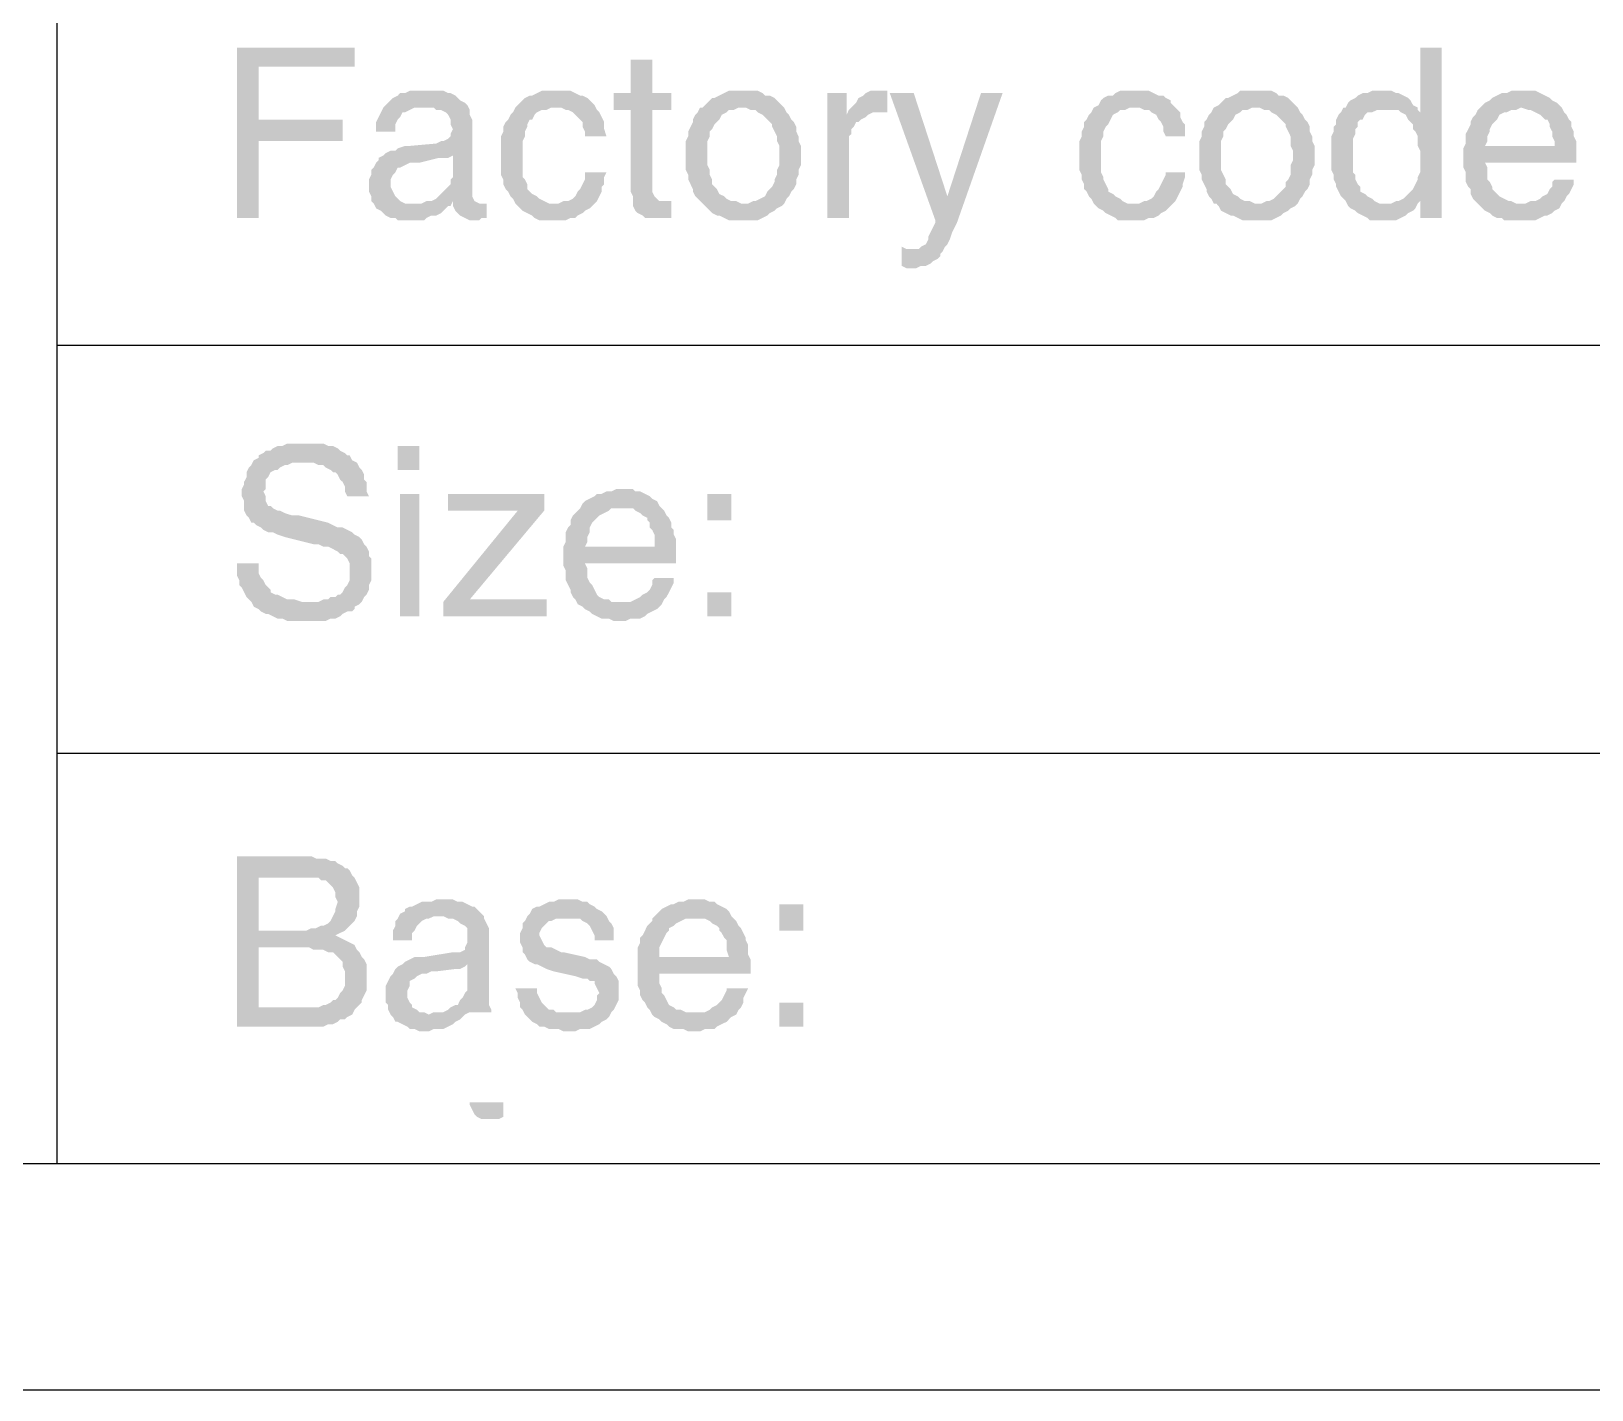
# Model space of a CAD drawing. Header units: inches. Extents: x 3613 to 8393, y -2205 to -794.
# Drawn here: x 4559.93 to 4589.27, y -2204.77 to -2179.22 of the extents above; entities that cross this region are included whole.
import ezdxf

# ---------------------------------------------------------------- set-up
doc = ezdxf.new("R2010")
doc.units = ezdxf.units.IN
doc.header["$MEASUREMENT"] = 0

msp = doc.modelspace()

# ---------------------------------------------------------------- hatches: boundary and pattern name
at = {"transparency": 33554559}
for points in [[(4566.006, -2179.527), (4563.795, -2179.527), (4563.795, -2182.731), (4564.201, -2182.731), (4564.201, -2181.287), (4565.781, -2181.287), (4565.781, -2180.881), (4564.201, -2180.881), (4564.201, -2179.888), (4566.006, -2179.888), (4566.006, -2179.707)], [(4571.603, -2179.753), (4571.196, -2179.753), (4571.196, -2180.384), (4570.881, -2180.384), (4570.881, -2180.7), (4571.196, -2180.7), (4571.196, -2182.235), (4571.242, -2182.325), (4571.242, -2182.506), (4571.287, -2182.596), (4571.332, -2182.641), (4571.332, -2182.641), (4571.422, -2182.686), (4571.467, -2182.731), (4571.964, -2182.731), (4571.964, -2182.415), (4571.738, -2182.415), (4571.693, -2182.37), (4571.648, -2182.325), (4571.603, -2182.235), (4571.603, -2180.7), (4571.964, -2180.7), (4571.964, -2180.384), (4571.603, -2180.384)], [(4586.451, -2179.527), (4586.045, -2179.527), (4586.045, -2180.745), (4585.684, -2180.745), (4585.774, -2180.791), (4585.819, -2180.881), (4585.864, -2180.926), (4585.91, -2180.971), (4585.91, -2181.061), (4585.955, -2181.106), (4586, -2181.197), (4586, -2181.377), (4586.045, -2181.468), (4586.045, -2181.874), (4586, -2181.964), (4586, -2182.009), (4585.955, -2182.099), (4585.91, -2182.19), (4585.864, -2182.235), (4585.864, -2182.235), (4585.774, -2182.325), (4585.729, -2182.37), (4585.639, -2182.415), (4586.045, -2182.415), (4586.045, -2182.731), (4586.451, -2182.731)], [(4567.36, -2180.339), (4567.044, -2180.339), (4566.954, -2180.384), (4566.864, -2180.384), (4566.819, -2180.43), (4566.728, -2180.475), (4566.683, -2180.52), (4566.638, -2180.565), (4566.593, -2180.61), (4566.548, -2180.655), (4566.503, -2180.745), (4566.458, -2180.836), (4566.412, -2180.926), (4566.412, -2181.106), (4566.774, -2181.106), (4566.774, -2180.971), (4566.819, -2180.881), (4566.864, -2180.836), (4566.909, -2180.745), (4566.954, -2180.745), (4567.044, -2180.7), (4567.135, -2180.655), (4567.315, -2180.655), (4568.127, -2180.61), (4568.082, -2180.565), (4567.992, -2180.52), (4567.947, -2180.475), (4567.902, -2180.43), (4567.812, -2180.384), (4567.766, -2180.384), (4567.676, -2180.339), (4567.45, -2180.339)], [(4569.797, -2180.339), (4569.527, -2180.339), (4569.436, -2180.384), (4569.346, -2180.43), (4569.301, -2180.43), (4569.211, -2180.475), (4569.166, -2180.52), (4569.075, -2180.61), (4569.03, -2180.655), (4569.888, -2180.655), (4569.978, -2180.7), (4570.023, -2180.7), (4570.113, -2180.745), (4570.158, -2180.791), (4570.249, -2180.881), (4570.294, -2180.926), (4570.294, -2181.016), (4570.339, -2181.106), (4570.339, -2181.197), (4570.745, -2181.197), (4570.7, -2181.061), (4570.7, -2180.926), (4570.655, -2180.836), (4570.61, -2180.745), (4570.565, -2180.7), (4570.519, -2180.61), (4570.474, -2180.565), (4570.429, -2180.52), (4570.384, -2180.475), (4570.294, -2180.43), (4570.249, -2180.43), (4570.158, -2180.384), (4570.068, -2180.339), (4569.888, -2180.339)], [(4573.318, -2180.339), (4573.047, -2180.339), (4572.957, -2180.384), (4572.866, -2180.43), (4572.776, -2180.475), (4572.731, -2180.475), (4572.641, -2180.565), (4572.596, -2180.61), (4572.55, -2180.655), (4572.505, -2180.655), (4572.46, -2180.745), (4572.415, -2180.791), (4572.37, -2180.881), (4572.37, -2180.926), (4572.325, -2181.016), (4572.28, -2181.106), (4572.28, -2181.197), (4572.235, -2181.287), (4572.235, -2181.558), (4572.235, -2181.829), (4572.28, -2181.919), (4572.28, -2182.009), (4572.325, -2182.099), (4572.37, -2182.19), (4572.37, -2182.235), (4572.415, -2182.325), (4572.46, -2182.37), (4572.55, -2182.46), (4573.318, -2182.46), (4573.273, -2182.46), (4573.182, -2182.415), (4573.092, -2182.415), (4573.002, -2182.37), (4572.957, -2182.325), (4572.866, -2182.28), (4572.821, -2182.19), (4572.776, -2182.145), (4572.731, -2182.099), (4572.731, -2182.009), (4572.686, -2181.919), (4572.686, -2181.829), (4572.641, -2181.738), (4572.641, -2181.287), (4572.686, -2181.197), (4572.686, -2181.106), (4572.731, -2181.061), (4572.776, -2180.971), (4572.821, -2180.926), (4572.866, -2180.881), (4572.911, -2180.791), (4573.002, -2180.745), (4573.047, -2180.7), (4573.137, -2180.7), (4573.227, -2180.655), (4574.085, -2180.655), (4574.04, -2180.61), (4573.95, -2180.52), (4573.904, -2180.475), (4573.814, -2180.43), (4573.724, -2180.43), (4573.679, -2180.384), (4573.588, -2180.339), (4573.408, -2180.339)], [(4575.258, -2180.384), (4574.897, -2180.384), (4574.897, -2182.731), (4575.303, -2182.731), (4575.303, -2181.197), (4575.349, -2181.152), (4575.349, -2181.061), (4575.394, -2181.016), (4575.439, -2180.926), (4575.484, -2180.926), (4575.529, -2180.881), (4575.619, -2180.836), (4575.258, -2180.791)], [(4575.935, -2180.339), (4575.71, -2180.339), (4575.619, -2180.384), (4575.574, -2180.43), (4575.484, -2180.475), (4575.439, -2180.565), (4575.394, -2180.61), (4575.349, -2180.655), (4575.303, -2180.7), (4575.935, -2180.745), (4576.026, -2180.745), (4576.026, -2180.339), (4576.026, -2180.339)], [(4576.522, -2180.384), (4576.071, -2180.384), (4576.928, -2182.776), (4577.154, -2182.325)], [(4578.192, -2180.384), (4577.786, -2180.384), (4577.154, -2182.325), (4576.928, -2182.776), (4576.928, -2182.822), (4576.928, -2182.822), (4576.883, -2182.912), (4576.838, -2183.002), (4576.793, -2183.092), (4576.793, -2183.137), (4576.748, -2183.228), (4576.657, -2183.273), (4576.612, -2183.318), (4576.522, -2183.318), (4577.064, -2183.363), (4577.109, -2183.273), (4577.154, -2183.228), (4577.199, -2183.137), (4577.244, -2183.002), (4577.289, -2182.912), (4577.334, -2182.822)], [(4580.674, -2180.339), (4580.403, -2180.339), (4580.313, -2180.384), (4580.268, -2180.43), (4580.178, -2180.43), (4580.088, -2180.475), (4580.042, -2180.52), (4579.997, -2180.61), (4579.907, -2180.655), (4580.764, -2180.655), (4580.855, -2180.7), (4580.945, -2180.7), (4580.99, -2180.745), (4581.08, -2180.791), (4581.126, -2180.881), (4581.171, -2180.926), (4581.216, -2181.016), (4581.216, -2181.106), (4581.261, -2181.197), (4581.622, -2181.197), (4581.622, -2180.971), (4581.577, -2180.926), (4581.532, -2180.836), (4581.532, -2180.745), (4581.487, -2180.7), (4581.396, -2180.61), (4581.351, -2180.565), (4581.351, -2180.52), (4581.261, -2180.475), (4581.216, -2180.43), (4581.126, -2180.43), (4581.035, -2180.384), (4580.945, -2180.339), (4580.764, -2180.339)], [(4582.976, -2180.339), (4582.66, -2180.339), (4582.615, -2180.384), (4582.525, -2180.43), (4582.434, -2180.475), (4582.389, -2180.475), (4582.299, -2180.565), (4582.254, -2180.61), (4582.164, -2180.655), (4582.164, -2180.655), (4582.118, -2180.745), (4582.073, -2180.791), (4582.028, -2180.881), (4581.983, -2180.926), (4581.983, -2181.016), (4581.938, -2181.106), (4581.938, -2181.197), (4581.893, -2181.287), (4581.893, -2181.558), (4581.893, -2181.829), (4581.938, -2181.919), (4581.938, -2182.009), (4581.983, -2182.099), (4582.028, -2182.19), (4582.028, -2182.235), (4582.073, -2182.325), (4582.118, -2182.37), (4582.164, -2182.46), (4582.976, -2182.46), (4582.931, -2182.46), (4582.841, -2182.415), (4582.75, -2182.415), (4582.66, -2182.37), (4582.615, -2182.325), (4582.525, -2182.28), (4582.48, -2182.19), (4582.434, -2182.145), (4582.389, -2182.099), (4582.389, -2182.009), (4582.344, -2181.919), (4582.299, -2181.829), (4582.299, -2181.287), (4582.344, -2181.197), (4582.344, -2181.106), (4582.389, -2181.061), (4582.434, -2180.971), (4582.48, -2180.926), (4582.525, -2180.881), (4582.57, -2180.791), (4582.66, -2180.745), (4582.705, -2180.7), (4582.795, -2180.7), (4582.886, -2180.655), (4583.743, -2180.655), (4583.698, -2180.61), (4583.608, -2180.52), (4583.563, -2180.475), (4583.472, -2180.43), (4583.382, -2180.43), (4583.337, -2180.384), (4583.247, -2180.339), (4583.066, -2180.339)], [(4585.323, -2180.339), (4585.142, -2180.339), (4585.052, -2180.384), (4584.962, -2180.384), (4584.872, -2180.43), (4584.826, -2180.475), (4584.736, -2180.52), (4584.691, -2180.565), (4584.646, -2180.655), (4584.601, -2180.655), (4585.413, -2180.7), (4585.639, -2180.7), (4585.684, -2180.745), (4586.045, -2180.745), (4586, -2180.7), (4586, -2180.655), (4585.91, -2180.61), (4585.864, -2180.52), (4585.819, -2180.475), (4585.729, -2180.43), (4585.639, -2180.384), (4585.594, -2180.384), (4585.503, -2180.339), (4585.413, -2180.339)], [(4587.986, -2180.339), (4587.76, -2180.339), (4587.67, -2180.384), (4587.579, -2180.384), (4587.489, -2180.43), (4587.399, -2180.475), (4587.354, -2180.52), (4587.264, -2180.565), (4587.218, -2180.61), (4587.173, -2180.655), (4587.941, -2180.655), (4588.076, -2180.7), (4588.121, -2180.7), (4588.211, -2180.745), (4588.302, -2180.791), (4588.347, -2180.836), (4588.392, -2180.881), (4588.437, -2180.881), (4588.482, -2180.971), (4588.482, -2181.016), (4588.527, -2181.106), (4588.527, -2181.197), (4588.572, -2181.287), (4588.572, -2181.377), (4587.264, -2181.377), (4586.857, -2181.422), (4586.857, -2181.783), (4586.902, -2181.874), (4586.902, -2182.054), (4586.948, -2182.145), (4586.993, -2182.19), (4586.993, -2182.28), (4587.038, -2182.37), (4587.083, -2182.415), (4587.128, -2182.46), (4587.941, -2182.46), (4587.85, -2182.46), (4587.76, -2182.415), (4587.715, -2182.415), (4587.625, -2182.37), (4587.534, -2182.325), (4587.489, -2182.28), (4587.444, -2182.235), (4587.399, -2182.19), (4587.399, -2182.145), (4587.354, -2182.054), (4587.309, -2182.009), (4587.309, -2181.783), (4587.264, -2181.693), (4588.979, -2181.693), (4588.979, -2181.287), (4588.933, -2181.197), (4588.933, -2181.106), (4588.888, -2181.016), (4588.888, -2180.926), (4588.843, -2180.881), (4588.798, -2180.791), (4588.753, -2180.745), (4588.708, -2180.655), (4588.663, -2180.61), (4588.617, -2180.565), (4588.527, -2180.52), (4588.482, -2180.475), (4588.392, -2180.43), (4588.302, -2180.384), (4588.211, -2180.339), (4588.076, -2180.339)], [(4568.127, -2180.61), (4567.315, -2180.655), (4567.496, -2180.655), (4567.541, -2180.7), (4567.631, -2180.7), (4567.721, -2180.745), (4567.766, -2180.791), (4567.812, -2180.881), (4567.812, -2180.971), (4567.857, -2181.061), (4567.857, -2181.061), (4567.812, -2181.152), (4567.812, -2181.197), (4567.766, -2181.242), (4567.676, -2181.287), (4567.631, -2181.287), (4567.541, -2181.332), (4567.044, -2181.377), (4566.954, -2181.377), (4566.819, -2181.422), (4566.774, -2181.468), (4566.683, -2181.468), (4566.593, -2181.513), (4567.857, -2181.558), (4567.857, -2181.964), (4567.857, -2181.964), (4567.812, -2182.009), (4567.812, -2182.099), (4567.766, -2182.145), (4567.676, -2182.235), (4567.631, -2182.28), (4567.586, -2182.325), (4567.541, -2182.37), (4567.45, -2182.415), (4567.36, -2182.415), (4567.27, -2182.46), (4566.367, -2182.46), (4566.412, -2182.551), (4566.503, -2182.596), (4566.548, -2182.641), (4566.593, -2182.686), (4566.683, -2182.731), (4566.774, -2182.731), (4566.819, -2182.776), (4567.315, -2182.776), (4567.36, -2182.731), (4567.45, -2182.686), (4567.541, -2182.686), (4567.631, -2182.641), (4567.676, -2182.596), (4567.766, -2182.506), (4567.812, -2182.506), (4567.857, -2182.415), (4568.263, -2182.415), (4568.218, -2182.325), (4568.218, -2180.881), (4568.173, -2180.791), (4568.173, -2180.7)], [(4569.03, -2180.655), (4568.985, -2180.745), (4568.94, -2180.791), (4568.895, -2180.881), (4568.85, -2180.926), (4568.804, -2181.016), (4568.804, -2181.106), (4568.759, -2181.197), (4568.759, -2181.919), (4568.804, -2182.009), (4568.804, -2182.099), (4568.85, -2182.19), (4568.895, -2182.235), (4568.94, -2182.325), (4568.985, -2182.37), (4569.03, -2182.46), (4569.752, -2182.46), (4569.662, -2182.46), (4569.572, -2182.415), (4569.481, -2182.37), (4569.436, -2182.325), (4569.346, -2182.28), (4569.301, -2182.235), (4569.256, -2182.19), (4569.256, -2182.099), (4569.211, -2182.009), (4569.166, -2181.964), (4569.166, -2181.287), (4569.211, -2181.197), (4569.211, -2181.106), (4569.256, -2181.016), (4569.256, -2180.971), (4569.301, -2180.881), (4569.346, -2180.881), (4569.391, -2180.791), (4569.436, -2180.745), (4569.527, -2180.7), (4569.617, -2180.7), (4569.707, -2180.655), (4569.797, -2180.655)], [(4574.085, -2180.655), (4573.318, -2180.655), (4573.363, -2180.655), (4573.453, -2180.7), (4573.543, -2180.7), (4573.588, -2180.745), (4573.679, -2180.791), (4573.724, -2180.836), (4573.814, -2180.926), (4573.859, -2180.971), (4573.859, -2181.016), (4573.904, -2181.106), (4573.95, -2181.197), (4573.95, -2181.287), (4573.995, -2181.377), (4573.995, -2181.738), (4573.95, -2181.829), (4573.95, -2181.919), (4573.904, -2182.009), (4573.904, -2182.054), (4573.859, -2182.145), (4573.814, -2182.19), (4573.769, -2182.235), (4573.724, -2182.325), (4573.634, -2182.37), (4573.543, -2182.415), (4573.498, -2182.415), (4573.408, -2182.46), (4572.55, -2182.46), (4572.596, -2182.506), (4572.686, -2182.596), (4572.731, -2182.641), (4572.821, -2182.686), (4572.866, -2182.686), (4572.957, -2182.731), (4573.047, -2182.776), (4573.588, -2182.776), (4573.679, -2182.731), (4573.769, -2182.686), (4573.814, -2182.641), (4573.904, -2182.596), (4573.95, -2182.551), (4574.04, -2182.506), (4574.085, -2182.46), (4574.085, -2182.46), (4574.13, -2182.37), (4574.175, -2182.325), (4574.22, -2182.235), (4574.265, -2182.19), (4574.311, -2182.099), (4574.311, -2182.009), (4574.356, -2181.919), (4574.356, -2181.829), (4574.401, -2181.738), (4574.401, -2181.558), (4574.401, -2181.377), (4574.356, -2181.287), (4574.356, -2181.197), (4574.311, -2181.106), (4574.311, -2181.016), (4574.265, -2180.926), (4574.22, -2180.881), (4574.175, -2180.791), (4574.13, -2180.745)], [(4579.907, -2180.655), (4579.862, -2180.745), (4579.817, -2180.791), (4579.772, -2180.881), (4579.726, -2180.926), (4579.726, -2181.016), (4579.681, -2181.106), (4579.681, -2181.197), (4579.636, -2181.287), (4579.636, -2181.829), (4579.681, -2181.919), (4579.681, -2182.009), (4579.726, -2182.099), (4579.726, -2182.19), (4579.772, -2182.235), (4579.817, -2182.325), (4579.862, -2182.37), (4579.907, -2182.46), (4580.674, -2182.46), (4580.539, -2182.46), (4580.449, -2182.415), (4580.403, -2182.37), (4580.313, -2182.325), (4580.268, -2182.28), (4580.178, -2182.235), (4580.178, -2182.19), (4580.133, -2182.099), (4580.088, -2182.009), (4580.088, -2181.964), (4580.042, -2181.874), (4580.042, -2181.287), (4580.088, -2181.197), (4580.088, -2181.106), (4580.133, -2181.016), (4580.178, -2180.971), (4580.223, -2180.881), (4580.223, -2180.881), (4580.268, -2180.791), (4580.358, -2180.745), (4580.403, -2180.7), (4580.494, -2180.7), (4580.584, -2180.655), (4580.674, -2180.655)], [(4583.743, -2180.655), (4582.976, -2180.655), (4583.021, -2180.655), (4583.111, -2180.7), (4583.202, -2180.7), (4583.247, -2180.745), (4583.337, -2180.791), (4583.382, -2180.836), (4583.472, -2180.926), (4583.518, -2180.971), (4583.518, -2181.016), (4583.563, -2181.106), (4583.608, -2181.197), (4583.608, -2181.377), (4583.653, -2181.468), (4583.653, -2181.648), (4583.608, -2181.738), (4583.608, -2181.919), (4583.563, -2182.009), (4583.518, -2182.054), (4583.518, -2182.145), (4583.472, -2182.19), (4583.427, -2182.235), (4583.337, -2182.325), (4583.292, -2182.37), (4583.202, -2182.415), (4583.156, -2182.415), (4583.066, -2182.46), (4582.209, -2182.46), (4582.254, -2182.506), (4582.299, -2182.596), (4582.389, -2182.641), (4582.48, -2182.686), (4582.525, -2182.686), (4582.615, -2182.731), (4582.705, -2182.776), (4583.247, -2182.776), (4583.337, -2182.731), (4583.427, -2182.686), (4583.472, -2182.641), (4583.563, -2182.596), (4583.608, -2182.551), (4583.698, -2182.506), (4583.743, -2182.46), (4583.743, -2182.46), (4583.788, -2182.37), (4583.833, -2182.325), (4583.879, -2182.235), (4583.924, -2182.19), (4583.969, -2182.099), (4583.969, -2182.009), (4584.014, -2181.919), (4584.014, -2181.829), (4584.059, -2181.738), (4584.059, -2181.558), (4584.059, -2181.377), (4584.014, -2181.287), (4584.014, -2181.197), (4583.969, -2181.106), (4583.969, -2181.016), (4583.924, -2180.926), (4583.879, -2180.881), (4583.833, -2180.791), (4583.788, -2180.745)], [(4584.601, -2180.655), (4584.556, -2180.745), (4584.51, -2180.791), (4584.465, -2180.881), (4584.465, -2180.971), (4584.42, -2181.016), (4584.42, -2181.106), (4584.375, -2181.197), (4584.375, -2181.829), (4584.42, -2181.919), (4584.42, -2182.009), (4584.465, -2182.099), (4584.465, -2182.145), (4584.51, -2182.235), (4584.556, -2182.325), (4584.601, -2182.37), (4584.646, -2182.415), (4584.691, -2182.506), (4584.736, -2182.551), (4584.826, -2182.596), (4584.872, -2182.641), (4584.962, -2182.686), (4585.052, -2182.731), (4585.097, -2182.776), (4585.594, -2182.776), (4585.684, -2182.731), (4585.774, -2182.686), (4585.819, -2182.641), (4585.91, -2182.596), (4585.955, -2182.551), (4586, -2182.46), (4585.278, -2182.46), (4585.187, -2182.415), (4585.142, -2182.37), (4585.052, -2182.325), (4585.007, -2182.28), (4584.917, -2182.235), (4584.917, -2182.145), (4584.872, -2182.099), (4584.826, -2182.009), (4584.826, -2181.919), (4584.781, -2181.874), (4584.781, -2181.242), (4584.826, -2181.152), (4584.826, -2181.061), (4584.872, -2181.016), (4584.872, -2180.926), (4584.917, -2180.881), (4584.962, -2180.881), (4585.007, -2180.791), (4585.052, -2180.745), (4585.142, -2180.745), (4585.233, -2180.7), (4585.413, -2180.7)], [(4587.173, -2180.655), (4587.128, -2180.7), (4587.083, -2180.791), (4587.038, -2180.836), (4586.993, -2180.926), (4586.993, -2180.971), (4586.948, -2181.061), (4586.902, -2181.152), (4586.902, -2181.332), (4586.857, -2181.422), (4587.264, -2181.377), (4587.309, -2181.287), (4587.309, -2181.197), (4587.354, -2181.106), (4587.354, -2181.061), (4587.399, -2180.971), (4587.444, -2180.926), (4587.489, -2180.881), (4587.534, -2180.791), (4587.625, -2180.745), (4587.67, -2180.745), (4587.76, -2180.7), (4587.85, -2180.7), (4587.941, -2180.655)], [(4575.303, -2180.7), (4575.258, -2180.791), (4575.619, -2180.836), (4575.665, -2180.791), (4575.755, -2180.745), (4575.935, -2180.745)], [(4566.593, -2181.513), (4566.548, -2181.558), (4566.458, -2181.603), (4566.458, -2181.648), (4566.412, -2181.693), (4566.367, -2181.783), (4566.322, -2181.829), (4566.322, -2181.919), (4566.277, -2182.009), (4566.277, -2182.235), (4566.322, -2182.325), (4566.322, -2182.415), (4566.367, -2182.46), (4567.089, -2182.46), (4566.954, -2182.46), (4566.864, -2182.415), (4566.819, -2182.37), (4566.774, -2182.325), (4566.728, -2182.235), (4566.683, -2182.145), (4566.683, -2182.009), (4566.728, -2181.919), (4566.774, -2181.874), (4566.819, -2181.783), (4566.864, -2181.783), (4566.954, -2181.738), (4567.044, -2181.693), (4567.225, -2181.693), (4567.586, -2181.603), (4567.766, -2181.603), (4567.857, -2181.558)], [(4570.745, -2181.874), (4570.339, -2181.874), (4570.339, -2182.009), (4570.294, -2182.099), (4570.249, -2182.19), (4570.204, -2182.235), (4570.158, -2182.325), (4570.113, -2182.37), (4570.023, -2182.415), (4569.933, -2182.415), (4569.843, -2182.46), (4569.03, -2182.46), (4569.075, -2182.506), (4569.12, -2182.551), (4569.166, -2182.596), (4569.256, -2182.641), (4569.346, -2182.686), (4569.391, -2182.731), (4569.481, -2182.776), (4569.978, -2182.776), (4570.068, -2182.731), (4570.158, -2182.731), (4570.204, -2182.686), (4570.294, -2182.641), (4570.339, -2182.596), (4570.429, -2182.551), (4570.474, -2182.506), (4570.519, -2182.46), (4570.565, -2182.415), (4570.61, -2182.325), (4570.655, -2182.235), (4570.655, -2182.145), (4570.7, -2182.099), (4570.7, -2181.964)], [(4581.622, -2181.874), (4581.261, -2181.874), (4581.261, -2181.919), (4581.216, -2182.009), (4581.171, -2182.099), (4581.126, -2182.19), (4581.08, -2182.235), (4581.035, -2182.325), (4580.99, -2182.37), (4580.9, -2182.415), (4580.855, -2182.415), (4580.764, -2182.46), (4579.907, -2182.46), (4579.952, -2182.506), (4579.997, -2182.551), (4580.088, -2182.596), (4580.133, -2182.641), (4580.223, -2182.686), (4580.313, -2182.731), (4580.358, -2182.776), (4580.855, -2182.776), (4580.945, -2182.731), (4581.035, -2182.731), (4581.126, -2182.686), (4581.171, -2182.641), (4581.261, -2182.596), (4581.306, -2182.551), (4581.351, -2182.506), (4581.396, -2182.46), (4581.441, -2182.415), (4581.487, -2182.325), (4581.532, -2182.235), (4581.577, -2182.145), (4581.577, -2182.099), (4581.622, -2181.964)], [(4588.933, -2182.009), (4588.572, -2182.009), (4588.527, -2182.054), (4588.527, -2182.145), (4588.482, -2182.19), (4588.437, -2182.28), (4588.347, -2182.325), (4588.302, -2182.37), (4588.211, -2182.415), (4588.121, -2182.415), (4588.031, -2182.46), (4587.128, -2182.46), (4587.218, -2182.551), (4587.264, -2182.596), (4587.354, -2182.641), (4587.399, -2182.686), (4587.489, -2182.731), (4587.579, -2182.731), (4587.625, -2182.776), (4588.211, -2182.776), (4588.302, -2182.731), (4588.392, -2182.686), (4588.437, -2182.686), (4588.527, -2182.641), (4588.572, -2182.596), (4588.663, -2182.551), (4588.708, -2182.46), (4588.753, -2182.415), (4588.798, -2182.325), (4588.843, -2182.28), (4588.888, -2182.19), (4588.933, -2182.099)], [(4568.263, -2182.415), (4567.857, -2182.415), (4567.857, -2182.506), (4568.353, -2182.46), (4568.353, -2182.46)], [(4585.639, -2182.415), (4585.594, -2182.415), (4585.503, -2182.46), (4585.413, -2182.46), (4586, -2182.46), (4586.045, -2182.415)], [(4568.489, -2182.46), (4568.353, -2182.46), (4567.857, -2182.506), (4567.902, -2182.596), (4567.947, -2182.641), (4567.947, -2182.641), (4567.992, -2182.686), (4568.082, -2182.731), (4568.173, -2182.776), (4568.353, -2182.776), (4568.398, -2182.731), (4568.489, -2182.731)], [(4576.296, -2183.273), (4576.296, -2183.634), (4576.296, -2183.634), (4576.387, -2183.679), (4576.567, -2183.679), (4576.657, -2183.634), (4576.748, -2183.634), (4576.838, -2183.589), (4576.883, -2183.544), (4576.973, -2183.499), (4577.019, -2183.453), (4577.019, -2183.408), (4577.064, -2183.363), (4576.522, -2183.318), (4576.387, -2183.318)], [(4565.058, -2186.974), (4564.743, -2186.974), (4564.652, -2187.019), (4564.562, -2187.019), (4564.472, -2187.064), (4564.427, -2187.109), (4564.336, -2187.109), (4564.291, -2187.154), (4564.201, -2187.199), (4564.201, -2187.244), (4564.111, -2187.29), (4565.058, -2187.335), (4565.239, -2187.335), (4565.329, -2187.38), (4565.42, -2187.38), (4565.465, -2187.425), (4565.555, -2187.47), (4565.6, -2187.515), (4565.645, -2187.515), (4565.69, -2187.56), (4565.735, -2187.651), (4565.781, -2187.696), (4565.826, -2187.786), (4565.826, -2187.876), (4565.871, -2187.967), (4566.277, -2187.967), (4566.232, -2187.876), (4566.232, -2187.696), (4566.187, -2187.651), (4566.187, -2187.56), (4566.142, -2187.47), (4566.097, -2187.425), (4566.051, -2187.335), (4565.961, -2187.29), (4565.916, -2187.199), (4565.871, -2187.199), (4565.826, -2187.154), (4565.735, -2187.109), (4565.69, -2187.064), (4565.6, -2187.019), (4565.51, -2187.019), (4565.42, -2186.974), (4565.149, -2186.974)], [(4567.225, -2187.47), (4567.225, -2187.019), (4566.819, -2187.019), (4566.819, -2187.47)], [(4564.111, -2187.29), (4564.066, -2187.38), (4564.02, -2187.425), (4563.975, -2187.515), (4563.975, -2187.606), (4563.93, -2187.696), (4563.93, -2187.741), (4563.885, -2187.831), (4563.885, -2187.967), (4563.885, -2187.967), (4563.93, -2188.057), (4563.93, -2188.237), (4563.975, -2188.328), (4564.02, -2188.373), (4564.066, -2188.463), (4564.111, -2188.463), (4564.156, -2188.508), (4564.246, -2188.553), (4564.291, -2188.598), (4564.382, -2188.644), (4564.472, -2188.644), (4564.562, -2188.689), (4564.697, -2188.734), (4565.239, -2188.869), (4565.329, -2188.869), (4565.42, -2188.914), (4565.51, -2188.914), (4565.6, -2188.959), (4565.69, -2189.005), (4565.735, -2189.05), (4565.781, -2189.05), (4565.826, -2189.095), (4565.871, -2189.14), (4565.916, -2189.23), (4565.916, -2189.546), (4565.871, -2189.636), (4565.826, -2189.682), (4565.781, -2189.772), (4565.735, -2189.817), (4565.69, -2189.817), (4565.645, -2189.862), (4565.555, -2189.862), (4565.51, -2189.907), (4565.42, -2189.907), (4565.329, -2189.952), (4564.066, -2189.952), (4564.111, -2190.043), (4564.201, -2190.088), (4564.246, -2190.133), (4564.336, -2190.178), (4564.382, -2190.178), (4564.472, -2190.223), (4564.562, -2190.268), (4564.652, -2190.268), (4564.743, -2190.313), (4565.465, -2190.313), (4565.555, -2190.268), (4565.645, -2190.268), (4565.735, -2190.223), (4565.781, -2190.178), (4565.871, -2190.133), (4565.961, -2190.133), (4566.006, -2190.088), (4566.006, -2190.043), (4566.097, -2189.998), (4566.142, -2189.952), (4566.187, -2189.862), (4566.232, -2189.817), (4566.277, -2189.727), (4566.277, -2189.636), (4566.322, -2189.546), (4566.322, -2189.366), (4566.322, -2189.14), (4566.277, -2189.095), (4566.277, -2189.005), (4566.232, -2188.914), (4566.187, -2188.869), (4566.142, -2188.779), (4566.142, -2188.779), (4566.097, -2188.734), (4566.006, -2188.689), (4565.961, -2188.644), (4565.871, -2188.598), (4565.781, -2188.553), (4565.69, -2188.553), (4565.6, -2188.508), (4565.51, -2188.463), (4564.968, -2188.328), (4564.833, -2188.328), (4564.697, -2188.283), (4564.607, -2188.237), (4564.562, -2188.237), (4564.472, -2188.192), (4564.427, -2188.147), (4564.382, -2188.147), (4564.336, -2188.057), (4564.336, -2187.967), (4564.291, -2187.876), (4564.336, -2187.831), (4564.336, -2187.651), (4564.382, -2187.606), (4564.427, -2187.515), (4564.517, -2187.47), (4564.562, -2187.47), (4564.607, -2187.425), (4564.697, -2187.38), (4564.743, -2187.38), (4564.833, -2187.335), (4565.058, -2187.335)], [(4567.225, -2190.223), (4567.225, -2187.921), (4566.864, -2187.921), (4566.864, -2190.223)], [(4569.572, -2187.921), (4567.766, -2187.921), (4567.766, -2188.237), (4569.075, -2188.237), (4567.676, -2189.952), (4567.676, -2190.223), (4569.617, -2190.223), (4569.617, -2189.907), (4568.173, -2189.907), (4569.572, -2188.237), (4569.572, -2188.057)], [(4571.061, -2187.831), (4570.926, -2187.831), (4570.835, -2187.876), (4570.745, -2187.876), (4570.655, -2187.921), (4570.565, -2187.921), (4570.519, -2187.967), (4570.429, -2188.012), (4570.339, -2188.057), (4570.294, -2188.102), (4570.249, -2188.192), (4571.242, -2188.192), (4571.287, -2188.237), (4571.377, -2188.283), (4571.422, -2188.328), (4571.512, -2188.373), (4571.512, -2188.418), (4571.558, -2188.463), (4571.558, -2188.553), (4571.603, -2188.598), (4571.648, -2188.689), (4571.648, -2188.914), (4569.933, -2188.914), (4569.933, -2189.275), (4569.978, -2189.366), (4569.978, -2189.546), (4570.023, -2189.636), (4570.068, -2189.727), (4570.068, -2189.772), (4570.113, -2189.862), (4570.158, -2189.907), (4570.204, -2189.998), (4571.016, -2189.952), (4570.835, -2189.952), (4570.79, -2189.907), (4570.7, -2189.907), (4570.61, -2189.862), (4570.565, -2189.817), (4570.519, -2189.727), (4570.519, -2189.727), (4570.474, -2189.636), (4570.429, -2189.591), (4570.384, -2189.501), (4570.384, -2189.321), (4570.339, -2189.23), (4572.054, -2189.23), (4572.054, -2188.779), (4572.009, -2188.689), (4572.009, -2188.598), (4571.964, -2188.553), (4571.964, -2188.463), (4571.919, -2188.373), (4571.873, -2188.328), (4571.828, -2188.237), (4571.783, -2188.192), (4571.738, -2188.147), (4571.693, -2188.057), (4571.603, -2188.012), (4571.558, -2187.967), (4571.467, -2187.921), (4571.377, -2187.876), (4571.287, -2187.876), (4571.242, -2187.831), (4571.151, -2187.831)], [(4573.092, -2188.418), (4573.092, -2187.921), (4572.641, -2187.921), (4572.641, -2188.418)], [(4570.249, -2188.192), (4570.204, -2188.237), (4570.158, -2188.283), (4570.113, -2188.328), (4570.068, -2188.418), (4570.068, -2188.508), (4570.023, -2188.553), (4569.978, -2188.644), (4569.978, -2188.824), (4569.933, -2188.914), (4570.339, -2188.914), (4570.384, -2188.824), (4570.384, -2188.734), (4570.429, -2188.644), (4570.429, -2188.553), (4570.474, -2188.463), (4570.519, -2188.418), (4570.565, -2188.373), (4570.61, -2188.328), (4570.7, -2188.283), (4570.79, -2188.237), (4570.835, -2188.192), (4571.016, -2188.192)], [(4564.201, -2189.23), (4563.795, -2189.23), (4563.795, -2189.456), (4563.84, -2189.546), (4563.84, -2189.636), (4563.885, -2189.682), (4563.93, -2189.772), (4563.975, -2189.862), (4564.02, -2189.907), (4564.066, -2189.952), (4565.104, -2189.952), (4565.013, -2189.952), (4564.878, -2189.907), (4564.743, -2189.907), (4564.652, -2189.862), (4564.562, -2189.817), (4564.517, -2189.817), (4564.427, -2189.772), (4564.427, -2189.727), (4564.382, -2189.682), (4564.336, -2189.636), (4564.291, -2189.546), (4564.246, -2189.501), (4564.201, -2189.411), (4564.201, -2189.321)], [(4572.009, -2189.501), (4571.648, -2189.501), (4571.603, -2189.546), (4571.603, -2189.636), (4571.558, -2189.727), (4571.512, -2189.772), (4571.422, -2189.817), (4571.377, -2189.862), (4571.287, -2189.907), (4571.196, -2189.952), (4571.016, -2189.952), (4570.204, -2189.998), (4570.204, -2189.998), (4570.294, -2190.043), (4570.339, -2190.088), (4570.429, -2190.133), (4570.474, -2190.178), (4570.565, -2190.223), (4570.655, -2190.268), (4570.79, -2190.268), (4570.881, -2190.313), (4571.106, -2190.313), (4571.196, -2190.268), (4571.377, -2190.268), (4571.467, -2190.223), (4571.512, -2190.178), (4571.603, -2190.133), (4571.693, -2190.088), (4571.738, -2190.043), (4571.783, -2189.998), (4571.828, -2189.907), (4571.873, -2189.862), (4571.919, -2189.772), (4571.964, -2189.682), (4572.009, -2189.591)], [(4573.092, -2190.223), (4573.092, -2189.772), (4572.641, -2189.772), (4572.641, -2190.223)], [(4565.194, -2194.736), (4563.795, -2194.736), (4563.795, -2197.941), (4565.42, -2197.941), (4565.51, -2197.896), (4565.6, -2197.896), (4565.69, -2197.851), (4565.735, -2197.805), (4565.826, -2197.805), (4565.871, -2197.76), (4565.961, -2197.715), (4565.961, -2197.715), (4566.006, -2197.625), (4564.201, -2197.58), (4564.201, -2196.451), (4565.058, -2196.451), (4566.006, -2196.406), (4565.916, -2196.361), (4565.916, -2196.361), (4565.826, -2196.316), (4565.735, -2196.271), (4565.645, -2196.226), (4565.735, -2196.181), (4565.826, -2196.136), (4564.201, -2196.136), (4564.201, -2195.143), (4565.058, -2195.143), (4565.961, -2195.097), (4565.916, -2195.007), (4565.871, -2194.962), (4565.826, -2194.962), (4565.781, -2194.917), (4565.69, -2194.872), (4565.645, -2194.827), (4565.555, -2194.827), (4565.465, -2194.782), (4565.284, -2194.782)], [(4565.961, -2195.097), (4565.058, -2195.143), (4565.329, -2195.143), (4565.374, -2195.188), (4565.465, -2195.188), (4565.51, -2195.233), (4565.555, -2195.278), (4565.6, -2195.323), (4565.645, -2195.413), (4565.645, -2195.504), (4565.69, -2195.594), (4565.69, -2195.594), (4565.645, -2195.729), (4565.645, -2195.774), (4565.6, -2195.865), (4565.555, -2195.955), (4565.51, -2196), (4565.51, -2196), (4565.42, -2196.045), (4565.374, -2196.045), (4565.284, -2196.09), (4565.194, -2196.09), (4565.104, -2196.136), (4564.201, -2196.136), (4565.826, -2196.136), (4565.916, -2196.045), (4565.961, -2196), (4566.006, -2195.955), (4566.051, -2195.865), (4566.051, -2195.774), (4566.097, -2195.684), (4566.097, -2195.504), (4566.097, -2195.323), (4566.051, -2195.233), (4566.006, -2195.143)], [(4567.676, -2195.549), (4567.541, -2195.549), (4567.45, -2195.594), (4567.27, -2195.594), (4567.18, -2195.639), (4567.089, -2195.684), (4567.044, -2195.684), (4566.954, -2195.729), (4566.954, -2195.774), (4566.864, -2195.82), (4566.819, -2195.91), (4566.774, -2195.955), (4566.774, -2196.045), (4566.728, -2196.136), (4566.728, -2196.316), (4567.089, -2196.316), (4567.089, -2196.181), (4567.135, -2196.136), (4567.18, -2196.045), (4567.225, -2196), (4567.27, -2195.955), (4567.36, -2195.91), (4567.405, -2195.91), (4567.496, -2195.865), (4568.443, -2195.865), (4568.353, -2195.774), (4568.308, -2195.729), (4568.263, -2195.684), (4568.218, -2195.684), (4568.127, -2195.639), (4568.037, -2195.594), (4567.947, -2195.594), (4567.857, -2195.549), (4567.766, -2195.549)], [(4569.978, -2195.549), (4569.843, -2195.549), (4569.752, -2195.594), (4569.662, -2195.594), (4569.572, -2195.639), (4569.481, -2195.684), (4569.436, -2195.684), (4569.346, -2195.729), (4569.301, -2195.82), (4569.256, -2195.865), (4569.211, -2195.955), (4569.166, -2196), (4569.166, -2196.09), (4569.12, -2196.181), (4569.12, -2196.361), (4569.166, -2196.451), (4569.166, -2196.542), (4569.211, -2196.587), (4569.256, -2196.677), (4569.301, -2196.722), (4569.391, -2196.767), (4569.436, -2196.767), (4569.527, -2196.812), (4569.617, -2196.858), (4569.752, -2196.903), (4570.158, -2196.993), (4570.158, -2196.993), (4570.294, -2197.038), (4570.384, -2197.038), (4570.429, -2197.083), (4570.519, -2197.083), (4570.519, -2197.128), (4570.565, -2197.219), (4570.61, -2197.309), (4570.565, -2197.354), (4570.565, -2197.444), (4570.519, -2197.535), (4570.474, -2197.58), (4570.384, -2197.625), (4570.339, -2197.625), (4570.249, -2197.67), (4570.068, -2197.67), (4569.211, -2197.715), (4569.256, -2197.76), (4569.301, -2197.805), (4569.346, -2197.851), (4569.436, -2197.896), (4569.481, -2197.941), (4569.572, -2197.941), (4569.662, -2197.986), (4569.843, -2197.986), (4569.933, -2198.031), (4570.158, -2198.031), (4570.249, -2197.986), (4570.429, -2197.986), (4570.519, -2197.941), (4570.61, -2197.896), (4570.655, -2197.851), (4570.745, -2197.805), (4570.745, -2197.805), (4570.79, -2197.76), (4570.835, -2197.67), (4570.881, -2197.625), (4570.926, -2197.535), (4570.971, -2197.444), (4570.971, -2197.264), (4570.971, -2197.083), (4570.926, -2196.993), (4570.881, -2196.948), (4570.835, -2196.858), (4570.835, -2196.858), (4570.79, -2196.812), (4570.7, -2196.767), (4570.61, -2196.722), (4570.565, -2196.677), (4570.429, -2196.677), (4570.339, -2196.632), (4569.933, -2196.542), (4569.888, -2196.542), (4569.797, -2196.497), (4569.707, -2196.451), (4569.617, -2196.451), (4569.572, -2196.406), (4569.572, -2196.406), (4569.527, -2196.316), (4569.481, -2196.226), (4569.481, -2196.181), (4569.527, -2196.09), (4569.572, -2196.045), (4569.617, -2196), (4569.662, -2195.955), (4569.707, -2195.955), (4569.797, -2195.91), (4569.978, -2195.91), (4570.745, -2195.865), (4570.7, -2195.82), (4570.655, -2195.774), (4570.565, -2195.729), (4570.519, -2195.684), (4570.429, -2195.639), (4570.384, -2195.594), (4570.294, -2195.594), (4570.204, -2195.549), (4570.113, -2195.549)], [(4572.415, -2195.549), (4572.28, -2195.549), (4572.189, -2195.594), (4572.099, -2195.594), (4572.009, -2195.639), (4571.964, -2195.639), (4571.873, -2195.684), (4571.783, -2195.729), (4571.738, -2195.774), (4571.693, -2195.82), (4571.603, -2195.91), (4572.596, -2195.91), (4572.686, -2195.955), (4572.731, -2196), (4572.821, -2196.045), (4572.866, -2196.09), (4572.866, -2196.136), (4572.911, -2196.181), (4572.957, -2196.271), (4573.002, -2196.316), (4573.002, -2196.497), (4573.047, -2196.632), (4571.332, -2196.632), (4571.332, -2197.174), (4571.377, -2197.264), (4571.377, -2197.354), (4571.422, -2197.444), (4571.467, -2197.489), (4571.512, -2197.58), (4571.558, -2197.625), (4571.603, -2197.715), (4572.415, -2197.67), (4572.235, -2197.67), (4572.144, -2197.625), (4572.054, -2197.625), (4572.009, -2197.58), (4571.919, -2197.535), (4571.873, -2197.444), (4571.873, -2197.444), (4571.828, -2197.354), (4571.783, -2197.309), (4571.783, -2197.219), (4571.738, -2197.128), (4571.738, -2196.948), (4573.453, -2196.948), (4573.453, -2196.677), (4573.408, -2196.587), (4573.408, -2196.406), (4573.363, -2196.316), (4573.363, -2196.271), (4573.318, -2196.181), (4573.273, -2196.09), (4573.227, -2196.045), (4573.182, -2195.955), (4573.137, -2195.91), (4573.092, -2195.865), (4573.047, -2195.774), (4573.002, -2195.729), (4572.911, -2195.684), (4572.821, -2195.639), (4572.776, -2195.594), (4572.686, -2195.594), (4572.596, -2195.549), (4572.505, -2195.549)], [(4574.446, -2196.136), (4574.446, -2195.639), (4573.995, -2195.639), (4573.995, -2196.136)], [(4568.443, -2195.865), (4567.631, -2195.865), (4567.676, -2195.865), (4567.766, -2195.91), (4567.857, -2195.91), (4567.947, -2195.955), (4567.992, -2196), (4568.082, -2196.045), (4568.127, -2196.09), (4568.127, -2196.361), (4568.082, -2196.451), (4568.082, -2196.497), (4567.992, -2196.542), (4567.857, -2196.542), (4567.315, -2196.632), (4567.135, -2196.632), (4567.044, -2196.677), (4566.954, -2196.722), (4566.909, -2196.767), (4568.127, -2196.767), (4568.127, -2197.174), (4568.127, -2197.264), (4568.082, -2197.309), (4568.037, -2197.399), (4567.992, -2197.444), (4567.947, -2197.535), (4567.902, -2197.535), (4567.812, -2197.58), (4567.766, -2197.625), (4567.676, -2197.67), (4567.496, -2197.67), (4567.405, -2197.715), (4566.683, -2197.715), (4566.728, -2197.76), (4566.774, -2197.851), (4566.819, -2197.851), (4566.909, -2197.896), (4566.999, -2197.941), (4567.044, -2197.986), (4567.135, -2197.986), (4567.225, -2198.031), (4567.405, -2198.031), (4567.496, -2197.986), (4567.676, -2197.986), (4567.766, -2197.941), (4567.857, -2197.896), (4567.902, -2197.851), (4567.992, -2197.805), (4568.037, -2197.76), (4568.082, -2197.715), (4568.173, -2197.67), (4568.579, -2197.67), (4568.579, -2197.625), (4568.534, -2197.535), (4568.534, -2196.09), (4568.489, -2196), (4568.443, -2195.91)], [(4570.745, -2195.865), (4569.978, -2195.91), (4570.249, -2195.91), (4570.294, -2195.955), (4570.384, -2196), (4570.384, -2196), (4570.429, -2196.045), (4570.474, -2196.136), (4570.519, -2196.226), (4570.519, -2196.316), (4570.881, -2196.316), (4570.881, -2196.09), (4570.835, -2196), (4570.79, -2195.955)], [(4571.603, -2195.91), (4571.603, -2195.955), (4571.558, -2196), (4571.512, -2196.045), (4571.467, -2196.136), (4571.422, -2196.226), (4571.377, -2196.271), (4571.377, -2196.361), (4571.332, -2196.451), (4571.332, -2196.632), (4571.738, -2196.632), (4571.738, -2196.451), (4571.783, -2196.361), (4571.828, -2196.271), (4571.873, -2196.181), (4571.919, -2196.136), (4571.919, -2196.09), (4572.009, -2196.045), (4572.054, -2196), (4572.144, -2195.955), (4572.235, -2195.91), (4572.415, -2195.91)], [(4566.006, -2196.406), (4565.058, -2196.451), (4565.149, -2196.451), (4565.239, -2196.497), (4565.42, -2196.497), (4565.51, -2196.542), (4565.6, -2196.542), (4565.645, -2196.587), (4565.645, -2196.587), (4565.735, -2196.677), (4565.781, -2196.722), (4565.781, -2196.812), (4565.826, -2196.903), (4565.826, -2197.174), (4565.781, -2197.264), (4565.735, -2197.309), (4565.69, -2197.399), (4565.645, -2197.444), (4565.6, -2197.444), (4565.555, -2197.489), (4565.465, -2197.535), (4565.42, -2197.535), (4565.329, -2197.58), (4564.201, -2197.58), (4566.006, -2197.625), (4566.051, -2197.58), (4566.142, -2197.489), (4566.142, -2197.444), (4566.187, -2197.354), (4566.232, -2197.264), (4566.232, -2196.767), (4566.187, -2196.677), (4566.142, -2196.632), (4566.097, -2196.542), (4566.051, -2196.497)], [(4566.909, -2196.767), (4566.819, -2196.812), (4566.774, -2196.858), (4566.774, -2196.858), (4566.728, -2196.948), (4566.683, -2196.993), (4566.638, -2197.083), (4566.593, -2197.174), (4566.593, -2197.354), (4566.593, -2197.489), (4566.638, -2197.535), (4566.638, -2197.625), (4566.683, -2197.715), (4567.405, -2197.715), (4567.315, -2197.67), (4567.225, -2197.67), (4567.18, -2197.625), (4567.089, -2197.58), (4567.089, -2197.535), (4567.044, -2197.489), (4566.999, -2197.399), (4566.999, -2197.264), (4567.044, -2197.174), (4567.044, -2197.083), (4567.135, -2197.038), (4567.18, -2196.993), (4567.27, -2196.948), (4567.36, -2196.948), (4567.45, -2196.903), (4567.541, -2196.903), (4567.902, -2196.858), (4567.992, -2196.858), (4568.082, -2196.812), (4568.127, -2196.767)], [(4569.436, -2197.219), (4569.03, -2197.219), (4569.075, -2197.309), (4569.075, -2197.399), (4569.12, -2197.489), (4569.12, -2197.58), (4569.166, -2197.625), (4569.211, -2197.715), (4570.068, -2197.67), (4569.797, -2197.67), (4569.752, -2197.625), (4569.662, -2197.625), (4569.617, -2197.58), (4569.572, -2197.535), (4569.527, -2197.489), (4569.481, -2197.399), (4569.436, -2197.309)], [(4573.408, -2197.219), (4573.002, -2197.219), (4573.002, -2197.264), (4572.957, -2197.354), (4572.911, -2197.444), (4572.866, -2197.489), (4572.821, -2197.535), (4572.731, -2197.58), (4572.686, -2197.625), (4572.596, -2197.67), (4572.415, -2197.67), (4571.603, -2197.715), (4571.603, -2197.715), (4571.648, -2197.76), (4571.738, -2197.805), (4571.783, -2197.851), (4571.873, -2197.896), (4571.919, -2197.941), (4572.009, -2197.986), (4572.189, -2197.986), (4572.28, -2198.031), (4572.505, -2198.031), (4572.596, -2197.986), (4572.776, -2197.986), (4572.821, -2197.941), (4572.911, -2197.896), (4573.002, -2197.851), (4573.047, -2197.805), (4573.092, -2197.76), (4573.182, -2197.715), (4573.227, -2197.625), (4573.273, -2197.58), (4573.318, -2197.489), (4573.318, -2197.399), (4573.363, -2197.309)], [(4574.446, -2197.941), (4574.446, -2197.489), (4573.995, -2197.489), (4573.995, -2197.941)], [(4568.804, -2199.366), (4568.669, -2199.366), (4568.173, -2199.412), (4568.218, -2199.502), (4568.263, -2199.592), (4568.263, -2199.592), (4568.308, -2199.637), (4568.398, -2199.682), (4568.714, -2199.682), (4568.804, -2199.637)], [(4568.579, -2199.366), (4568.173, -2199.366), (4568.173, -2199.412), (4568.669, -2199.366), (4568.669, -2199.366)]]:
    msp.add_hatch(color=256, dxfattribs=at).paths.add_polyline_path(points)

# ---------------------------------------------------------------- linework, layer by layer
msp.add_line((4547.592, -2200.513), (4956.848, -2200.513))
msp.add_lwpolyline([(4960.886, -2204.772), (4960.886, -1907.772), (4540.886, -1907.772), (4540.886, -2204.772)], close=True)
for points in [[(4560.41, -1913.772), (4560.41, -2200.513)], [(4560.41, -2185.123), (4909.48, -2185.123)], [(4560.41, -2192.796), (4856.54, -2192.796)]]:
    msp.add_lwpolyline(points)

doc.saveas('drawing.dxf')
